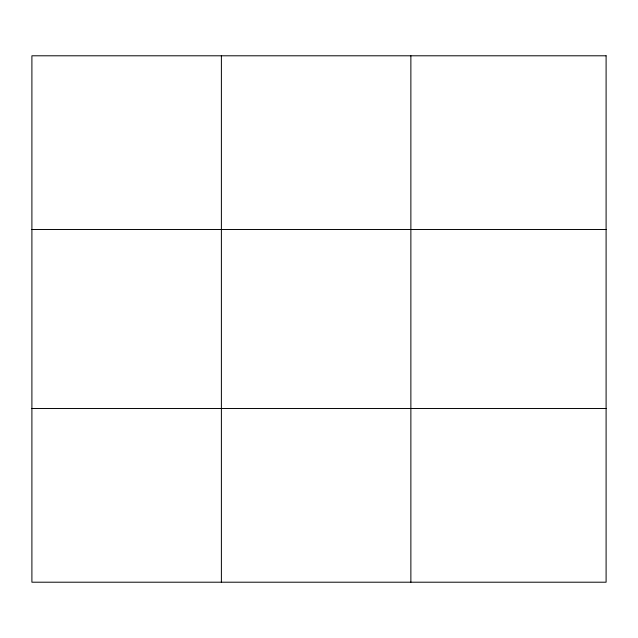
<?xml version="1.0" encoding="UTF-8"?>
<svg xmlns="http://www.w3.org/2000/svg" width="638" height="638" viewBox="0 0 638 638"><rect width="100%" height="100%" fill="white"/><g stroke="black" fill="none" stroke-linecap="round" stroke-linejoin="round"><path stroke-width="0.96" d="M221.386 582.207L221.386 55.793M410.872 582.207L410.872 55.793M31.9 229.513L606.1 229.513M31.9 408.487L606.1 408.487M606.1 55.793L606.1 582.207L31.9 582.207L31.9 55.793L606.1 55.793"/></g></svg>
